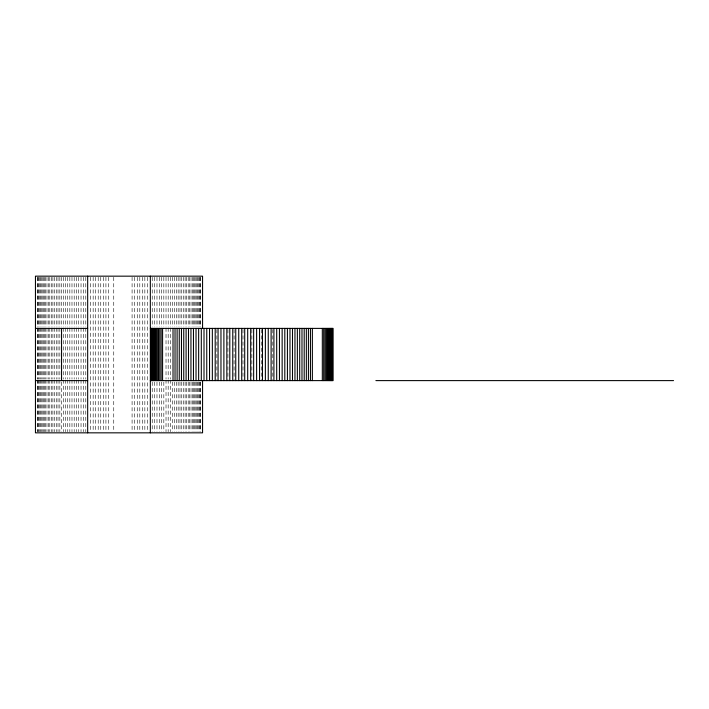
<?xml version="1.0" encoding="UTF-8"?>
<svg xmlns="http://www.w3.org/2000/svg" width="709" height="709" viewBox="0 0 709 709"><rect width="100%" height="100%" fill="white"/><g stroke="black" fill="none" stroke-linecap="round" stroke-linejoin="round"><path stroke-width="0.53" stroke-dasharray="3.54 2.66" d="M272.797 329.481L272.797 379.519M261.311 329.481L261.311 379.519M251.863 329.481L251.863 379.519M243.01 329.481L243.01 379.519M234.085 329.481L234.085 379.519M227.926 329.481L227.926 379.519M216.874 329.481L216.874 379.519M200.691 277.272L200.691 326.92M200.691 382.08L200.691 431.728M200.071 277.272L200.071 326.92M200.071 382.08L200.071 431.728M199.371 277.272L199.371 326.92M199.371 382.08L199.371 431.728M198.6 277.272L198.6 326.92M198.6 382.08L198.6 431.728M197.74 277.272L197.74 326.92M197.74 382.08L197.74 431.728M196.81 277.272L196.81 326.92M196.81 382.08L196.81 431.728M195.799 277.272L195.799 326.92M195.799 382.08L195.799 431.728M194.718 277.272L194.718 326.92M194.718 382.08L194.718 431.728M193.557 277.272L193.557 326.92M193.557 382.08L193.557 431.728M192.325 277.272L192.325 326.92M192.325 382.08L192.325 431.728M191.022 277.272L191.022 326.92M191.022 382.08L191.022 431.728M189.649 277.272L189.649 326.92M189.649 382.08L189.649 431.728M188.204 277.272L188.204 326.92M188.204 382.08L188.204 431.728M186.689 277.272L186.689 326.92M186.689 382.08L186.689 431.728M185.111 277.272L185.111 326.92M185.111 382.08L185.111 431.728M183.463 277.272L183.463 326.92M183.463 382.08L183.463 431.728M181.761 277.272L181.761 326.92M181.761 382.08L181.761 431.728M179.989 277.272L179.989 326.92M179.989 382.08L179.989 431.728M178.154 277.272L178.154 326.92M178.154 382.08L178.154 431.728M176.266 277.272L176.266 326.92M176.266 382.08L176.266 431.728M174.325 277.272L174.325 326.92M174.325 382.08L174.325 431.728M172.322 277.272L172.322 326.92M172.322 382.08L172.322 431.728M170.275 277.272L170.275 326.92M170.275 328.019L170.275 378.774M170.275 379.873L170.275 431.728M168.175 277.272L168.175 326.92M168.175 328.019L168.175 378.774M168.175 379.873L168.175 431.728M166.021 277.272L166.021 326.92M166.021 328.019L166.021 378.774M166.021 379.873L166.021 431.728M163.823 277.272L163.823 326.92M163.823 382.08L163.823 431.728M161.581 277.272L161.581 326.92M161.581 382.08L161.581 431.728M159.303 277.272L159.303 326.92M159.303 382.08L159.303 431.728M156.981 277.272L156.981 326.92M156.981 382.08L156.981 431.728M154.615 277.272L154.615 326.92M154.615 382.08L154.615 431.728M152.222 277.272L152.222 326.92M152.222 382.08L152.222 431.728M147.339 277.272L147.339 431.728M144.849 277.272L144.849 431.728M142.341 277.272L142.341 431.728M139.806 277.272L139.806 431.728M137.254 277.272L137.254 431.728M134.675 277.272L134.675 431.728M132.087 277.272L132.087 431.728M113.75 277.272L113.75 431.728M108.521 277.272L108.521 431.728M105.925 277.272L105.925 431.728M103.328 277.272L103.328 431.728M100.758 277.272L100.758 431.728M98.205 277.272L98.205 431.728M95.671 277.272L95.671 431.728M93.163 277.272L93.163 431.728M90.672 277.272L90.672 431.728M85.789 277.272L85.789 326.92M85.789 328.019L85.789 378.774M85.789 379.873L85.789 431.728M83.387 277.272L83.387 326.92M83.387 328.019L83.387 378.774M83.387 379.873L83.387 431.728M81.03 277.272L81.03 326.92M81.03 328.019L81.03 378.774M81.03 379.873L81.03 431.728M78.708 277.272L78.708 326.92M78.708 328.019L78.708 378.774M78.708 379.873L78.708 431.728M76.421 277.272L76.421 326.92M76.421 328.019L76.421 378.774M76.421 379.873L76.421 431.728M74.188 277.272L74.188 326.92M74.188 328.019L74.188 378.774M74.188 379.873L74.188 431.728M71.99 277.272L71.99 326.92M71.99 328.019L71.99 378.774M71.99 379.873L71.99 431.728M69.837 277.272L69.837 326.92M69.837 328.019L69.837 378.774M69.837 379.873L69.837 431.728M67.736 277.272L67.736 326.92M67.736 328.019L67.736 378.774M67.736 379.873L67.736 431.728M65.68 277.272L65.68 326.92M65.68 328.019L65.68 378.774M65.68 379.873L65.68 431.728M63.686 277.272L63.686 326.92M63.686 328.019L63.686 378.774M63.686 379.873L63.686 431.728M61.736 277.272L61.736 326.92M61.736 382.08L61.736 431.728M59.848 277.272L59.848 326.92M59.848 328.019L59.848 378.774M59.848 379.873L59.848 431.728M58.023 277.272L58.023 326.92M58.023 328.019L58.023 378.774M58.023 379.873L58.023 431.728M56.25 277.272L56.25 326.92M56.25 328.019L56.25 378.774M56.25 379.873L56.25 431.728M54.54 277.272L54.54 326.92M54.54 328.019L54.54 378.774M54.54 379.873L54.54 431.728M52.9 277.272L52.9 326.92M52.9 328.019L52.9 378.774M52.9 379.873L52.9 431.728M51.314 277.272L51.314 326.92M51.314 328.019L51.314 378.774M51.314 379.873L51.314 431.728M49.807 277.272L49.807 326.92M49.807 328.019L49.807 378.774M49.807 379.873L49.807 431.728M48.363 277.272L48.363 326.92M48.363 328.019L48.363 378.774M48.363 379.873L48.363 431.728M46.98 277.272L46.98 326.92M46.98 328.019L46.98 378.774M46.98 379.873L46.98 431.728M45.677 277.272L45.677 326.92M45.677 328.019L45.677 378.774M45.677 379.873L45.677 431.728M44.445 277.272L44.445 326.92M44.445 328.019L44.445 378.774M44.445 379.873L44.445 431.728M43.293 277.272L43.293 326.92M43.293 328.019L43.293 378.774M43.293 379.873L43.293 431.728M42.203 277.272L42.203 326.92M42.203 328.019L42.203 378.774M42.203 379.873L42.203 431.728M41.193 277.272L41.193 326.92M41.193 328.019L41.193 378.774M41.193 379.873L41.193 431.728M40.262 277.272L40.262 326.92M40.262 328.019L40.262 378.774M40.262 379.873L40.262 431.728M39.412 277.272L39.412 326.92M39.412 328.019L39.412 378.774M39.412 379.873L39.412 431.728M38.632 277.272L38.632 326.92M38.632 328.019L38.632 378.774M38.632 379.873L38.632 431.728M37.94 277.272L37.94 326.92M37.94 328.019L37.94 378.774M37.94 379.873L37.94 431.728M37.32 277.272L37.32 326.92M37.32 328.019L37.32 378.774M37.32 379.873L37.32 431.728"/><path stroke-width="1.06" d="M35.45 328.391L87.668 328.391M150.335 328.391L333.115 328.391L333.115 380.609L150.335 380.609M35.45 380.609L87.668 380.609M375.885 380.609L673.55 380.609M332.326 328.391L332.326 380.609M331.892 328.391L331.892 380.609M331.36 328.391L331.36 380.609M330.722 328.391L330.722 380.609M329.995 328.391L329.995 380.609M329.18 328.391L329.18 380.609M328.258 328.391L328.258 380.609M327.257 328.391L327.257 380.609M326.158 328.391L326.158 380.609M324.97 328.391L324.97 380.609M323.685 328.391L323.685 380.609M322.32 328.391L322.32 380.609M312.368 328.391L312.368 380.609M310.436 328.391L310.436 380.609M308.424 328.391L308.424 380.609M306.341 328.391L306.341 380.609M304.196 328.391L304.196 380.609M301.981 328.391L301.981 380.609M299.703 328.391L299.703 380.609M297.355 328.391L297.355 380.609M294.953 328.391L294.953 380.609M292.498 328.391L292.498 380.609M289.981 328.391L289.981 380.609M287.42 328.391L287.42 380.609M284.805 328.391L284.805 380.609M282.147 328.391L282.147 380.609M279.443 328.391L279.443 380.609M276.696 328.391L276.696 380.609M273.913 328.391L273.913 380.609M271.104 328.391L271.104 380.609M268.25 328.391L268.25 380.609M265.379 328.391L265.379 380.609M262.481 328.391L262.481 380.609M259.556 328.391L259.556 380.609M256.614 328.391L256.614 380.609M253.654 328.391L253.654 380.609M250.685 328.391L250.685 380.609M247.698 328.391L247.698 380.609M244.711 328.391L244.711 380.609M241.725 328.391L241.725 380.609M238.738 328.391L238.738 380.609M235.751 328.391L235.751 380.609M232.765 328.391L232.765 380.609M229.796 328.391L229.796 380.609M226.836 328.391L226.836 380.609M223.893 328.391L223.893 380.609M220.969 328.391L220.969 380.609M218.071 328.391L218.071 380.609M215.199 328.391L215.199 380.609M212.345 328.391L212.345 380.609M209.536 328.391L209.536 380.609M206.753 328.391L206.753 380.609M204.006 328.391L204.006 380.609M202.561 328.391L202.561 276.164L35.45 276.164L35.45 432.836L202.561 432.836L202.561 380.609M201.303 328.391L201.303 380.609M198.644 328.391L198.644 380.609M196.03 328.391L196.03 380.609M193.468 328.391L193.468 380.609M190.951 328.391L190.951 380.609M188.497 328.391L188.497 380.609M186.095 328.391L186.095 380.609M183.746 328.391L183.746 380.609M181.469 328.391L181.469 380.609M179.253 328.391L179.253 380.609M177.108 328.391L177.108 380.609M175.026 328.391L175.026 380.609M173.014 328.391L173.014 380.609M162.583 328.391L162.583 380.609M161.129 328.391L161.129 380.609M159.764 328.391L159.764 380.609M158.479 328.391L158.479 380.609M157.292 328.391L157.292 380.609M156.193 328.391L156.193 380.609M155.191 328.391L155.191 380.609M154.27 328.391L154.27 380.609M153.454 328.391L153.454 380.609M152.727 328.391L152.727 380.609M152.089 328.391L152.089 380.609M151.558 328.391L151.558 380.609M151.114 328.391L151.114 380.609M150.335 276.164L150.335 432.836M87.668 276.164L87.668 432.836M61.559 328.391L61.559 380.609"/></g></svg>
